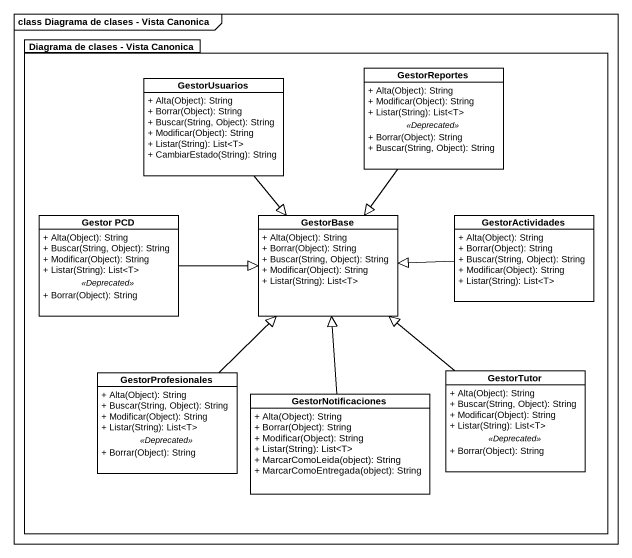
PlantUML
@startuml
mainframe class Diagrama de clases - Vista Canonica
hide circle
hide empty members
skinparam classAttributeIconSize 0
package "Diagrama de clases - Vista Canonica" as Diagrama_de_clases_Vista #FFFFFF {
  class GestorReportes #FFFFFF {
    + Alta(Object): String
    + Modificar(Object): String
    + Listar(String): List<T>
    .. <<Deprecated>> ..
    + Borrar(Object): String
    + Buscar(String, Object): String
  }
  class GestorUsuarios #FFFFFF {
    + Alta(Object): String
    + Borrar(Object): String
    + Buscar(String, Object): String
    + Modificar(Object): String
    + Listar(String): List<T>
    + CambiarEstado(String): String
  }
  class "Gestor PCD" as Gestor_PCD #FFFFFF {
    + Alta(Object): String
    + Buscar(String, Object): String
    + Modificar(Object): String
    + Listar(String): List<T>
    .. <<Deprecated>> ..
    + Borrar(Object): String
  }
  class GestorBase #FFFFFF {
    + Alta(Object): String
    + Borrar(Object): String
    + Buscar(String, Object): String
    + Modificar(Object): String
    + Listar(String): List<T>
  }
  class GestorActividades #FFFFFF {
    + Alta(Object): String
    + Borrar(Object): String
    + Buscar(String, Object): String
    + Modificar(Object): String
    + Listar(String): List<T>
  }
  class GestorProfesionales #FFFFFF {
    + Alta(Object): String
    + Buscar(String, Object): String
    + Modificar(Object): String
    + Listar(String): List<T>
    .. <<Deprecated>> ..
    + Borrar(Object): String
  }
  class GestorTutor #FFFFFF {
    + Alta(Object): String
    + Buscar(String, Object): String
    + Modificar(Object): String
    + Listar(String): List<T>
    .. <<Deprecated>> ..
    + Borrar(Object): String
  }
  class GestorNotificaciones #FFFFFF {
    + Alta(Object): String
    + Borrar(Object): String
    + Modificar(Object): String
    + Listar(String): List<T>
    + MarcarComoLeida(object): String
    + MarcarComoEntregada(object): String
  }
}
GestorReportes --|> GestorBase
GestorUsuarios --|> GestorBase
Gestor_PCD -right-|> GestorBase
GestorActividades -left-|> GestorBase
GestorProfesionales -up-|> GestorBase
GestorTutor -up-|> GestorBase
GestorNotificaciones -up-|> GestorBase
@enduml
